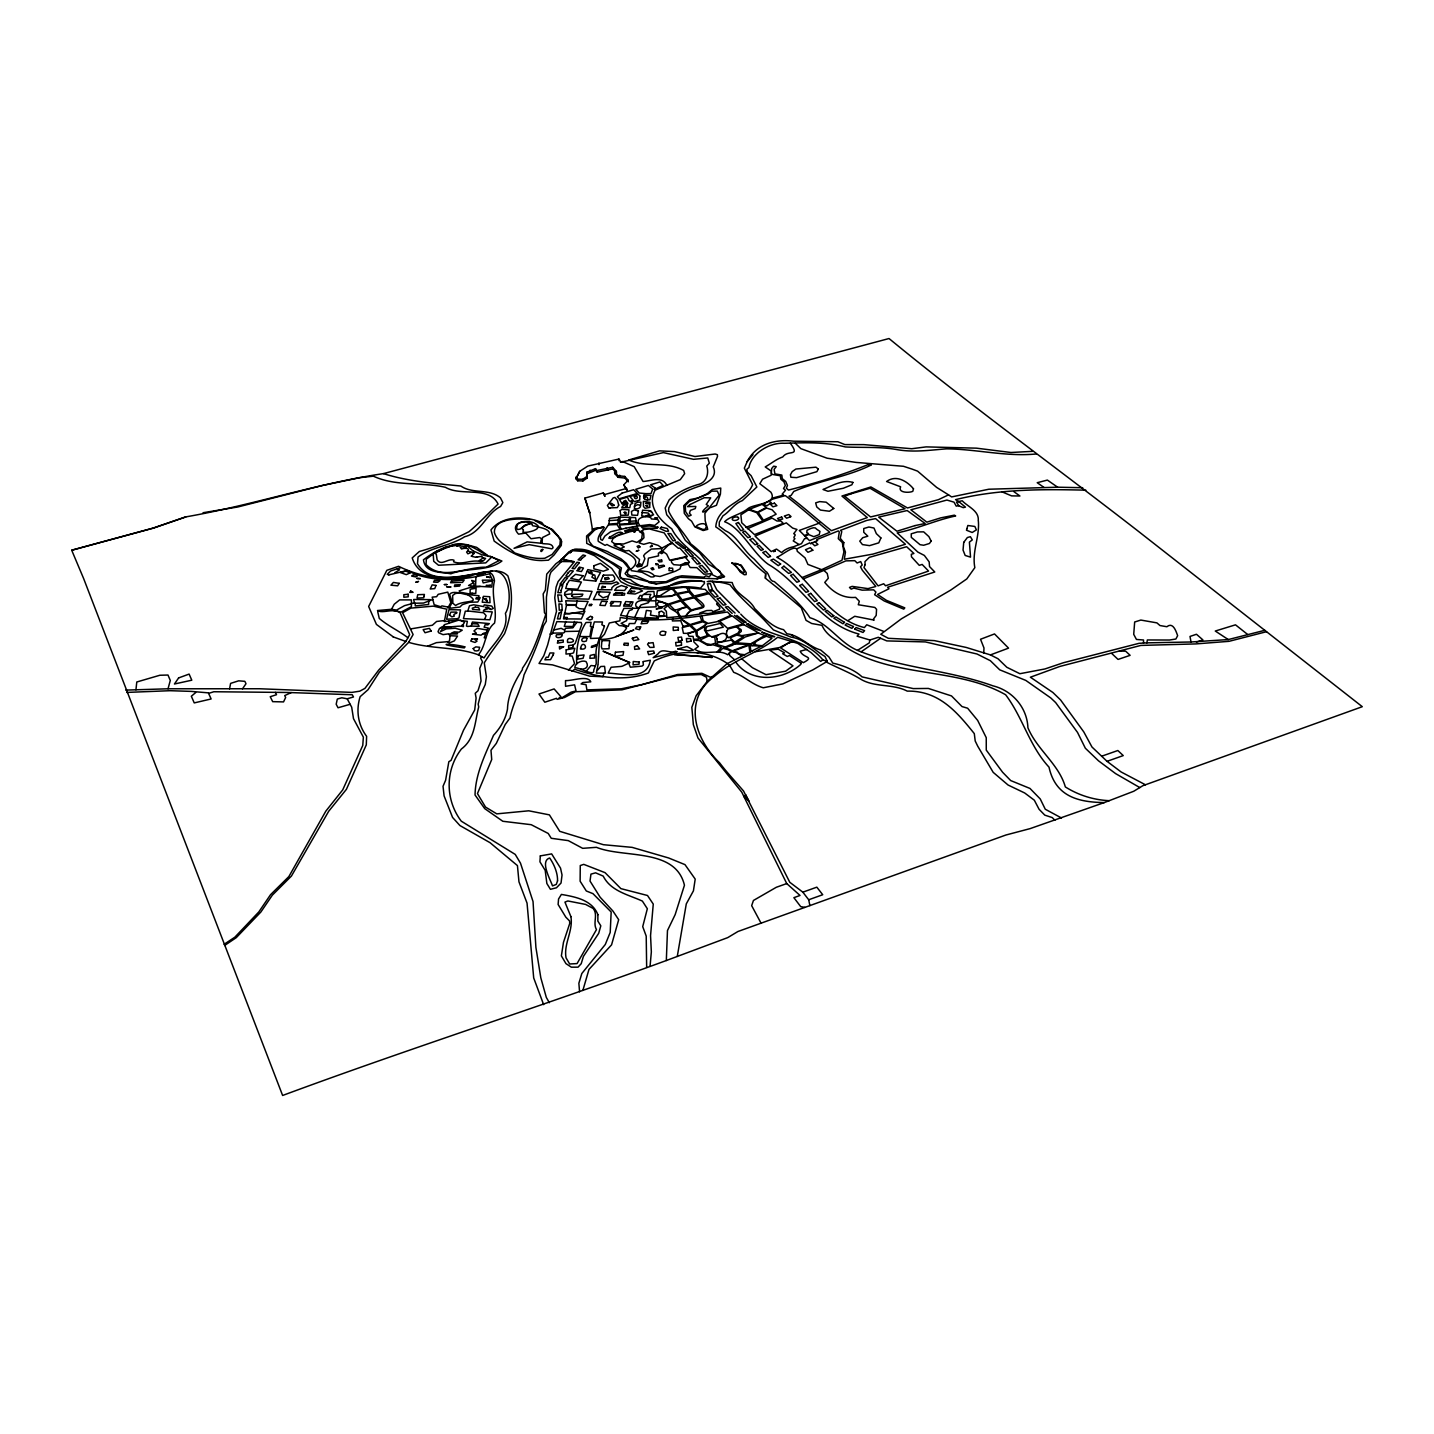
<?xml version="1.0" encoding="UTF-8"?>
<svg xmlns="http://www.w3.org/2000/svg" width="1434" height="1434" viewBox="0 0 1434 1434"><rect width="100%" height="100%" fill="white"/><g stroke="black" fill="none" stroke-linecap="round" stroke-linejoin="round"><path stroke-width="1.5" d="M1143.525 642.934L1143.525 639.994L1136.445 639.456L1133.72 634.33L1134.67 621.997L1140.837 620.062L1156.915 622.876L1159.981 625.547L1166.864 626.73C1173.12 621.675 1176.077 631.408 1177.637 635.656L1175.898 639.008L1169.517 640.03L1147.343 639.958L1146.895 642.862L1139.008 643.328L1063.329 662.759L1044.92 668.961L1019.879 673.711L1006.829 667.276L997.974 658.726L990.446 654.908L966.229 647.451L934.376 640.622L888.327 638.309L880.745 634.276L901.43 618.807L950.706 590.091L966.803 578.924L974.833 567.649C971.732 551.57 979.906 536.531 978.329 520.685M1139.797 787.571L1115.598 773.607L1098.48 760.791L1085.359 748.243L1077.526 732.433L1055.657 702.588L1050.799 697.964L1025.794 680.415L999.713 669.821L990.356 660.698L976.984 653.994L925.45 641.93L886.804 640.908L878.289 637.305L869.882 640.012L857.102 636.176L859.002 634.043C819.567 623.969 801.516 583.62 768.355 564.369C752.742 553.327 741.647 528.106 724.6 521.725C729.458 516.545 741.217 514.268 747.992 508.55C753.603 503.872 778.429 504.051 770.883 492.203L759.787 483.706L762.547 479.225L771.151 475.246L771.689 468.542L773.607 466.175L776.26 466.642L774.091 469.348L774.934 473.865L781.835 475.066L782.265 478.597L785.707 481.43L787.445 485.517L786.334 488.169L788.521 490.069C814.888 483.312 842.152 475.102 867.606 464.795L871.334 464.921C846.777 477.199 818.975 480.498 793.755 491.468L791.138 495.393L788.951 496.182C803.9 507.349 816.842 519.287 831.469 530.688L867.265 517.566L841.919 496.039L870.886 486.951L907.507 507.977L938.428 499.677L948.537 494.855L951.602 496.917L988.815 489.227L1057.647 487.202L1047.376 480.085L1037.23 482.702L1043.934 487.381M694.504 548.595L685.362 540.367L678.103 527.784L666.72 514.752L665.197 508.012L669.212 499.767C677.368 492.561 686.492 488.152 697.157 484.782C706.227 483.222 709.31 473.991 706.765 465.978L709.328 463.164L707.751 457.966L693.554 459.328L663.368 452.606L620.922 462.178L618.95 459.059L587.797 466.086L579.712 471.32L575.966 478.741L577.705 480.784L582.921 480.928L587.026 478.149L586.9 472.162L595.54 468.649L597.297 472.144L612.82 468.9L616.512 473.059L614.738 473.543L614.594 471.911L616.387 471.41L616.512 473.059M707.195 581.63L710.224 581.272M629.49 517.369L620.259 517.154L619.291 524.163L628.737 523.643L629.49 517.369L635.549 517.62L637.216 526.117L649.674 524.593L654.693 525.436L659.138 521.815L657.632 519.395L651.377 518.983C651.484 514.878 632.502 516.007 639.707 525.328M569.836 552.646L570.284 550.853C584.982 544.902 600.828 556.267 613.376 563.024L621.406 567.882L619.739 576.683L621.119 578.368L630.512 579.533L632.089 581.039C656.826 598.444 678.3 577.149 703.682 581.648M516.742 527.569L517.387 524.127L520.47 522.532L525.884 521.779L531.333 523.087M598.516 656.611L599.555 639.385L604.467 634.204L609.307 623.001L619.864 620.832L620.259 617.445C655.589 623.396 692.084 617.337 727.486 611.995L731.286 616.011M428.748 600.774L428.605 604.485L415.268 605.919L415.215 603.445M487.094 630.01L486.251 632.986A2.689 1.577 -1.4 0 0 483.061 633.649L481.089 635.154L472.485 634.169L476.411 633.236L473.973 630.906L477.128 628.307L487.094 630.01L488.349 628.074L484.118 627.196L485.176 624.615L487.793 624.937L489.317 623.593L472.413 622.033L471.212 626.084L467.699 626.443L466.444 626.066L467.359 621.316L457.285 620.115M185.99 516.796L153.205 528.071L71.7 550.226L83.638 578.565L282.623 1095.468C409.801 1048.326 539.041 1007.188 666.326 960.529L667.473 930.541L675.163 914.623L684.448 885.244C675.593 847.637 623.503 858.374 596.454 847.315L582.688 848.336L568.294 840.629L551.248 838.281L548.218 833.459L531.207 824.693L502.814 821.27L484.728 808.633L475.048 795.01C475.389 773.93 485.284 754.427 493.493 735.355C500.323 727.934 505.7 719.079 507.493 709.041C507.815 695.365 514.806 681.042 522.334 669.714L522.514 668.154C533.914 651.896 539.489 632.95 545.78 614.469L544.454 612.677L543.163 593.945L545.368 590.127L546.73 574.12L555.89 563.777L564.584 557.503M598.498 656.897L598.068 663.924M983.778 652.954L983.975 647.971L980.533 639.259L994.515 633.936L1008.55 648.132L990.446 654.908M475.909 577.131L475.586 586.165L491.665 587.062L492.561 580.125L489.532 573.815C461.623 580.429 433.14 583.548 407.184 570.517L388.811 574.873M625.905 528.196L610.633 531.727L604.861 536.083L602.352 540.331L600.667 539.417L600.416 536.388L608.966 524.091L609.54 518.301L620.259 517.154M800.961 663.117L800.925 664.247C782.874 680.827 750.412 683.534 735.57 661.773M643.938 594.411L650.839 594.393L649.566 597.064L650.875 599.161L638.112 598.749L640.191 595.415L641.984 595.63L647.935 591.615L653.94 591.471L654.37 596.203L650.624 598.785M687.621 633.38L695.472 630.906L689.718 625.69L682.226 627.626L683.462 633.344L687.585 633.38L689.001 636.266L693.088 636.373L693.948 641.984L698.412 646.501L694.737 649.208C704.542 656.413 717.484 648.311 727.737 654.746L730.964 651.251L727.934 649.656L722.826 648.329L718.542 652.219M71.7 550.226L153.546 528.071L186.026 516.849C252.42 505.306 316.771 483.491 383.47 473.614L889.026 338.532C969.725 404.818 1054.241 465.996 1136.66 529.971L1362.3 706.693L1142.844 785.707L1133.774 791.245L1104.288 802.574C1077.561 802.251 1055.37 796.175 1049.007 767.136C1029.451 746.074 1022.711 717.287 1005.628 694.755C953.359 665.107 884.563 679.752 836.631 640.424A58.651 33.036 0 0 1 821.987 625.349L811.698 623.503L806.051 620.348L801.247 607.729C789.309 597.494 777.479 587.868 765.38 578.225L765.684 573.618C747.15 560.138 735.284 539.435 715.781 526.887C717.269 505.037 745.357 503.155 752.635 484.62L744.336 468.147L747.239 461.515L752.975 454.596M597.996 664.784L596.347 673.102L605.399 673.138L604.574 666.344L600.774 666.487L597.171 670.538M765.38 578.225L765.684 573.618M650.05 966.391L651.341 951.889L650.552 935.631L653.259 904.083L647.505 895.497L620.904 888.632L605.058 872.661L583.763 864.361L580.268 865.544L580.125 881.211L586.309 890.98L592.959 893.651L611.171 911.988L610.203 932.441L605.291 944.486L581.828 973.507L578.87 983.258L579.569 991.808M883.452 631.301L866.728 624.776L864.397 627.572C825.554 617.982 808.758 574.048 776.78 557.234C781.297 556.069 796.874 542.124 797.25 551.283L805.048 557.88L807.916 564.422L821.628 569.657L841.973 560.264L843.891 551.982L842.332 542.554L838.281 538.718L839.302 531.906L838.298 530.921L816.717 539.614L817.667 540.564L811.859 543.002L814.745 545.798L817.936 544.472L815.05 541.658M603.822 575.213L602.925 576.038M647.146 499.857C649.71 497.186 643.436 495.16 645.264 497.616C641.679 499.857 648.078 500.269 649.925 499.731L650.982 495.429L643.848 495.16L644.063 498.261M627.07 617.176L626.658 620.635L621.137 623.378L626.855 626.282L628.307 626.282L629.293 623.539L634.778 623.521L636.804 619.094M761.436 646.16L750.072 645.569L750.86 650.624L752.527 651.036M672.725 618.036L672.349 620.958L680.72 620.743L683.301 626.999M640.604 505.521L640.926 502.187L637.843 502.151L635.065 503.549L634.33 508.263C638.148 510.88 644.099 504.768 637.61 504.714L634.258 506.184M564.584 594.644L564.888 592.403L568.635 589.732L592.027 591.382L588.89 599.161L567.577 598.552L564.584 594.644L571.772 593.873L572.345 589.93M604.413 626.264C601.007 636.266 594.698 645.408 596.186 656.987A35.796 3.531 88.3 0 1 596.096 658.134L596.221 663.763L593.73 670.126C594.967 677.171 579.999 667.491 574.837 667.724C574.711 663.458 581.702 659.712 586.04 661.558C589.41 666.613 586.058 669.427 580.68 669.158M638.937 607.837L641.016 604.933L648.527 602.692C651.036 599.484 633.057 598.677 636.033 606.367L638.955 608.249L634.67 617.516L620.599 615.311L623.915 608.392L638.955 608.249M656.557 596.275L657.364 590.844L663.225 589.804L683.355 587.331L705.223 589.41L725.012 610.651L708.109 613.591L699.882 612.874L706.675 610.561L711.73 610.418L712.967 611.673L719.169 609.342M630.584 517.405L629.956 523.069L636.911 523.034M869.829 639.994L869.362 642.826L857.496 650.373C839.051 642.522 829.139 623.521 809.905 617.713C800.764 603.373 786.943 592.69 774.36 581.595C768.696 581.308 769.807 573.188 765.38 571.144L754.051 558.991C743.171 550.638 737.56 536.173 725.281 530.67L719.187 526.117L719.33 522.048L722.933 515.846C730.121 511.364 734.011 503.764 742.364 500.591L756.865 486.986L751.093 475.658L747.419 472.109L746.809 469.348L748.907 467.538C751.506 453.287 769.699 442.228 784.613 443.285C804.904 442.622 825.5 441.923 845.361 446.942C862.909 447.856 880.655 446.476 897.989 449.792C914.534 452.535 930.505 450.043 946.637 448.842C976.518 449.147 1006.22 456.872 1036.19 453.986M618.753 517.136L617.803 523.392L608.966 524.091M677.278 956.442L686.294 903.868L693.429 890.855L695.203 879.096L684.986 864.63L668.602 857.962L632.143 847.369L603.409 844.698L559.726 831.326L549.401 814.87L528.77 810.802L496.791 813.867L485.534 807.073L477.45 793.594L491.719 759.518L490.984 750.251L496.307 743.404L505.216 724.511L510.002 717.95C513.049 702.875 521.008 689.987 524.055 674.822C531.512 658.887 538.826 642.109 543.522 625.798L546.3 621.227L546.444 597.1L549.706 575.428L550.961 572.076L561.393 561.626L561.124 559.475M564.44 614.075L563.508 618.861L581.326 619.022L584.929 611.135L569.208 613.734L564.853 613.071L564.44 614.075L575.016 612.927L583.064 614.075M639.582 531.781L642.844 530.831L643.041 529.63L649.494 528.967L664.175 532.874L669.158 540.367L678.354 548.29L679.806 548.075L687.37 556.482L685.721 557.772L689.449 562.164L687.908 563.885L690.148 567.523L696.834 567.649L703.897 574.209L712.142 573.636C701.746 555.908 680.505 546.533 671.757 528.788C659.873 520.381 646.573 505.808 655.105 490.159L680.308 479.619L684.645 473.668L683.677 470.46C666.882 461.067 646.34 467.86 628.737 460.009L659.515 450.85L674.5 451.602L694.97 456.532L715.136 454.004L717.394 454.686L717.502 456.424L713.254 466.839C717.95 477.02 707.661 482.702 699.882 485.983C687.191 490.446 675.091 494.855 668.818 507.851L668.567 511.078C674.338 523.141 683.964 532.426 690.74 543.88C703.323 553.183 712.877 566.072 724.6 576.54L717.018 578.816L680.021 577.31L666.505 582.545L656.593 583.907L627.644 576.325L625.063 573.564L628.701 568.258L623.342 561.787L586.703 543.343L586.596 536.011L592.636 530.67C615.957 521.062 595.827 532.498 598.283 541.353L605.076 545.386L606.941 544.436C615.204 550.118 647.881 555.944 630.996 569.173L631.283 570.624L642.056 572.291L650.964 576.952C658.833 577.543 651.054 572.542 647.666 571.7L638.309 570.445L647.343 565.695L648.437 558.149L658.529 555.872L658.331 553.309L661.612 551.086L661.683 548.577L651.323 549.061L645.139 553.739L643.597 555.747L644.906 558.668L641.805 566.107L637.521 566.95L636.302 565.964L638.524 563.885L639.546 559.511L629.024 550.513L625.385 550.925L614.2 545.655L614.487 543.629L611.673 541.622L612.927 538.664L616.835 535.993L629.508 531.853L638.22 529.971L642.342 533.735L641.661 538.915L636.983 542.428L632.107 540.905L623.503 544.024L614.487 543.629M582.867 990.428L588.962 969.438L611.565 944.845L618.681 919.696L612.963 911.092L600.129 897.218L590.019 881.05L590.951 874.131L595.594 872.822L603.212 876.102C610.776 891.231 628.325 894.655 642.378 901.09L647.343 908.726L642.719 926.633L646.214 936.115L646.662 967.394M229.565 688.912L230.605 683.373L238.671 680.827L244.855 681.329L246.003 683.713L242.471 688.84M460.099 620.151L464.508 622.248L463.128 624.597C459.687 625.78 465.19 625.009 463.164 626.694C461.156 624.597 441.385 629.58 444.271 624.722L458.306 620.259L448.627 620.904L448.734 622.858M572.847 645.408L575.249 643.328L581.81 624.31L581.2 622.481L556.876 621.621L552.126 634.061L549.993 634.007M564.853 613.071L566.466 605.309L565.713 600.774L588.065 601.455L583.423 611.583M740.894 656.629L741.127 655.535L736.09 652.524L731.681 651.61L729.332 653.169L729.673 655.499L734.62 659.783M586.864 638.596L586.363 640.998C579.497 643.758 580.788 635.997 586.972 638.148M573.6 561.626L559.672 561.536L569.011 551.731L570.445 552.61L572.578 550.029A12.942 10.343 -38.3 0 1 574.568 549.365C592.17 550.602 607.478 559.421 619.954 569.28C612.856 585.771 656.682 589.374 667.151 587.241M710.332 507.69L716.462 505.288L720.424 494.103L720.764 488.08L712.232 489.478L707.141 493.78L698.017 497.974L689.897 499.641L683.749 505.682L684.287 513.3L688.392 518.696L691.6 521.187L694.845 526.905L703.18 530.526L707.733 529.325L705.205 520.865L704.901 513.318L719.187 495.124L717.305 491.109L711.676 491.163L708.271 493.923L689.27 501.542L685.327 505.539L685.542 511.526L688.696 516.24L691.17 515.147L689.431 513.282L690.363 510.379L695.293 508.586L695.831 506.453L687.531 506.632L690.22 504.463M621.711 595.056L622.213 592.869L614.182 593.712L613.465 595.146L624.364 595.11L624.812 593.425L615.903 592.511L615.329 593.694M604.431 626.066L601.85 624.74L602.477 621.98L594.339 621.944L592.851 627.232L590.342 626.282L591.113 622.338L585.986 622.517C578.296 634.491 575.787 649.62 576.791 663.727M570.445 552.61L572.023 550.638L584.624 551.552L594.429 555.657L611.816 568.509L620.832 581.72L627.142 584.929C650.964 594.769 676.041 583.19 700.455 588.173L704.435 583.477L704.345 581.451M591.507 627.214L589.876 636.606L579.569 636.553M641.733 599.089L641.984 595.63M577.275 600.649L576.289 604.682L566.305 604.628M125.744 690.112L168.029 688.786L170.287 680.451L167.993 675.038L159.855 675.253L136.786 681.992L135.943 689.808M478.526 597.566L480.175 597.673L477.773 602.029L469.635 602.262L462.196 604.736L459.973 607.03L451.208 608.106L447.892 607.926L450.814 602.585L447.784 592.117L438.212 594.321L436.599 596.705L432.172 597.153L434.161 604.682L440.632 606.743L441.941 605.883L448.322 607.12M598.247 591.65L596.938 592.529M649.656 507.403L649.996 502.33L643.328 501.362L643.579 506.614L645.103 508.299L649.62 507.385M643.006 662.06L643.4 664.982L642.002 666.111L630.351 667.204L628.701 663.225L622.32 666.165A20.022 16.276 -16.2 0 1 621.191 666.434L611.117 667.258L608.177 673.12C622.661 673.693 647.218 680.899 650.301 660.249L643.149 661.54M592.851 627.232L590.485 638.471L598.964 638.148M603.983 673.317L602.943 676.776L589.607 676.131L552.484 664.874L539.023 663.458L543.827 655.714L547.645 644.906L556.5 611.314L554.761 597.817L556.087 587.133L558.095 581.577L574.317 561.787L561.949 559.009L570.069 551.839M574.568 621.406L572.973 626.497L564.279 626.389L565.892 621.442M490.482 608.93L485.337 607.46L487.65 606.994L490.948 609.593L493.278 608.41L491.665 606.044L484.244 604.879L483.652 606.6L473.632 604.789L469.474 605.775L467.753 611.171M599.699 591.507L598.677 594.554L602.925 597.781L608.357 596.096L610.203 592.278L597.333 591.74L593.407 599.591L607.586 599.573L608.357 596.096M570.391 653.671L569.585 655.84L572.202 656.073L574.568 663.619L568.438 670.126M484.746 619.201L486.108 615.634L483.634 612.784L469.545 611.153L465.315 611.171L463.451 618.628L489.872 619.793L492.256 611.924L483.24 611.171L484.28 609.647L487.847 608.894M632.77 607.98L632.125 609.665L629.293 610.526L626.55 616.351M589.715 573.331L592.188 572.793L591.184 571.467L588.782 572.937L594.877 575.177L595.791 581.093L583.513 579.856L587.832 569.621L600.523 572.363L595.791 581.093M648.383 510.576L651.645 512.028M702.158 616.351L703.198 620.761L708.127 623.414L716.731 621.747L730.766 615.311M586.345 671.13L591.005 665.519L594.644 665.878M566.788 618.879L567.38 617.462L563.974 617.498M542.016 543.414L542.482 537.517L549.706 533.914C549.616 529.54 542.59 528.088 538.897 527.12C532.588 516.796 506.614 521.42 518.552 534.165L525.812 533.036L531.028 538.754L539.686 537.535L541.604 538.897C537.284 547.86 551.821 540.134 553.058 547.752L551.911 548.828L529.182 544.651L514.035 548.308L527.12 541.891L540.582 543.181M592.977 574.765L591.919 577.167L594.626 578.816M749.946 652.452L748.889 645.3L732.774 651.215L737.363 652.237L738.851 653.976L744.999 654.764M722.826 648.329L732.38 645.354L745.214 636.983L758.245 632.986L771.94 638.381L762.763 645.425L726.895 663.817L707.231 681.329L696.135 695.759L691.833 707.303L693.339 724.636L697.964 737.954L741.754 792.142L786.746 883.577L800.029 895.461L793.88 897.666L800.71 906.629L804.94 907.381M630.924 601.904L625.744 601.563L623.575 606.116L631.301 606.188L633.039 601.886L630.924 601.904L629.598 604.718L624.399 604.359M572.041 671.309L574.711 669.248C598.014 677.422 624.597 681.831 648.365 672.976L654.263 660.913C678.013 649.459 707.751 648.634 729.386 664.964L733.688 672.313C744.389 676.167 752.187 684.663 763.282 687.782L782.803 683.91L812.755 669.929L827.31 661.343L824.98 656.503C814.028 649.961 804.402 638.99 790.994 637.108L773.428 629.902L764.214 620.008C752.94 608.482 739.801 597.548 730.049 584.803C723.184 582.312 715.387 581.451 708.109 581.523M613.644 601.742L612.838 603.391L610.221 603.589L611.332 601.527L621.083 601.76L619.9 606.008L610.49 605.955L611.762 603.714M712.59 581.308L716.731 589.786L739.424 612.712M680.272 616.477L685.38 616.136L690.579 610.454L687.101 607.174L682.028 608.392L677.601 611.189L680.272 616.477L666.774 617.678L666.344 611.314L664.05 608.715L668.083 605.399C670.054 610.759 678.39 610.472 678.945 616.62M449.469 607.514L452.248 602.208L449.577 594.429C452.642 589.93 463.057 594.268 467.86 594.787C482.29 604.108 463.971 599.502 455.6 605.506L452.875 603.23L452.624 595.504L455.492 593.461L459.651 592.977M576.97 622.231L572.829 627.841L565.426 628.307L564.781 630.189L561.196 628.343L553.524 630.064M578.099 569.065L579.444 567.111L583.441 568.061L581.415 571.539L576.773 570.732L580.107 568.796L578.386 568.491M467.699 594.734L471.194 594.196M224.582 945.508L236.234 937.675L260.845 912.042L272.37 895.121L291.407 876.084L328.691 811.268L346.401 789.345L366.297 744.873L366.62 736.305C357.962 724.923 355.829 710.135 360.167 696.637L368.018 689.718L379.418 672.08L408.636 642.342L413.117 634.527L402.595 612.748L410.859 608.124L433.319 606.134L446.763 609.181L444.343 621.496L448.591 621.155M168.029 688.786L259.518 688.75L351.904 692.389L359.719 691.188L364.935 688.392L378.648 670.144L405.84 641.464L409.676 634.67L400.194 612.802C393.615 607.622 382.591 614.021 377.483 610.526L391.536 609.289L394.242 604.234L399.638 599.896L411.397 599.896L411.415 606.672L401.144 612.049L390.084 609.737M499.086 560.569L486.251 567.237C466.48 566.484 442.299 581.218 426.041 564.548L426.328 559.17L436.545 551.534M471.929 638.901L477.54 639.008L474.815 639.528L477.056 641.088L475.048 642.468L470.728 641.052L471.894 638.919M478.347 654.836C486.341 645.659 484.817 630.584 494.551 623.091C497.437 608.787 490.751 595.235 494.479 580.931C492.31 563.024 473.973 576.934 463.576 577.543C441.206 580.429 418.441 576.074 398.598 566.305L386.822 570.32L368.646 606.474L376.425 624.417L393.382 636.965M685.38 616.136L686.277 616.118C689.951 604.144 717.842 613.752 695.167 597.279L709.077 593.622M575.966 478.741L579.712 471.32M719.205 609.342C722.467 607.102 713.272 603.714 717.914 603.284M799.096 544.562L793.594 546.748A16.634 9.68 -9.8 0 0 781.638 552.592L776.475 549.079L771.223 551.552L755.037 536.101L786.28 522.854L792.626 528.071L796.981 529.451L793.719 533.681C797.896 535.205 791.568 537.033 794.902 538.664L793.235 540.905L799.096 544.562L801.498 543.665L804.528 538.682L807.181 538.324M645.408 516.383L653.599 514.842L650.821 510.773L642.557 510.181L641.697 515.846L645.354 516.419L649.243 514.286L648.114 513.014L642.181 512.565M564.799 631.534L563.705 632.968L552.323 633.111M623.557 626.156L626.066 627.25L626.855 626.282L619.237 625.565L615.76 622.589M747.239 461.515C756.184 444.002 775.31 438.912 793.54 441.188L837.886 441.744L844.877 444.594L863.895 444.63L911.701 448.734L926.149 446.888L976.446 448.161L1010.97 452.499L1032.695 451.334M481.071 573.241L475.443 574.407M499.104 560.551L489.926 556.123M677.906 648.939L686.976 646.519L693.482 650.086L689.109 650.767L677.888 648.957M481.681 656.647L480.623 658.045L482.487 661.809L479.763 668.334L481.053 680.971L477.988 690.794L475.246 693.285L476.106 698.053L474.708 709.955L463.487 730.264L451.083 760.343L448.842 761.705L445.598 780.275L443.034 786.298L444.092 795.888L452.57 817.434L459.92 825.536L490.052 842.69L517.441 865.598L518.965 881.838L527.049 903.133L533.699 977.952L543.647 1004.66M623.754 484.853L626.963 489.998L623.754 484.853L628.128 480.229L624.758 476.447L617.929 475.658L614.594 471.911M482.433 557.485L485.57 558.453L483.186 560.999L479.332 560.515L482.899 558.131L481.645 556.374L475.407 557.217L471.248 556.141L474.349 553.237L471.374 552.341L467.86 553.829L466.588 552.054C471.75 548.021 464.652 547.663 461.551 549.007L460.117 547.017L466.14 546.497L464.706 544.759L450.742 545.888M648.527 601.061L650.875 599.161M649.333 600.774L655.786 600.864L656.109 606.833L639.923 607.532M699.326 651.52L697.408 653.366M880.655 638.238L861.189 651.789M467.86 550.835L471.374 552.341M481.949 560.873L481.089 561.68C471.804 559.027 461.963 565.498 453.574 561.734L454.004 560.228C448.448 557.683 441.188 566.591 437.137 559.852L436.277 554.187L434.932 553.345L446.171 547.161M594.554 528.59L594.59 530.06L588.101 536.71L589.356 541.658L592.851 546.085L607.138 551.391L620.904 558.74L626.407 563.401L630.01 568.778L627.339 571.808L627.859 574.371L630.817 576.02L635.585 575.787L649.943 581.989L666.093 581.702L675.826 577.06L681.992 575.787L703.843 577.185L705.869 575.823L709.203 576.809L711.318 574.245L717.341 577.185L721.607 575.608L719.886 571.108L708.306 563.992L699.577 552.682L694.54 548.613M450.061 635.728L449.487 640.926L447.874 642.056L449.308 642.97L454.363 640.873L457.554 636.069L450.061 635.728L448.43 633.864L443.07 634.635L438.822 632.86L438.033 631.605L439.485 628.451L443.877 625.941M432.799 599.466L423.514 603.069L412.257 603.266M195.705 692.568L191.331 696.225L194.235 702.911L211.121 698.967L208.378 692.855L191.027 691.385L170.09 690.704L126.64 692.425M717.036 651.932L721.338 647.415L713.11 644.816L707.571 645.318L699.111 640.514L694.056 640.209M668.71 544.795L662.472 551.014L666.685 554.205L669.66 560.156L685.918 556.679M599.555 639.385C609.181 639.636 621.854 637.019 626.64 627.913L626.066 627.25M811.913 543.056L810.766 543.844L809.762 542.823L797.483 548.541M575.805 477.092L577.543 479.135L582.76 479.279L586.864 476.5L587.026 478.149M224.116 944.289L234.853 937.191L258.819 911.934L270.524 894.708L288.879 876.55L325.823 811.142L342.726 789.865L362.766 745.429L363.358 737.148L353.499 718.667L351.688 707.195L347.189 698.788L341.794 697.784L337.313 699.057L336.183 704.237L338.03 707.769L350.129 704.291M394.924 572.704L399.512 569.818L397.343 568.796M702.051 613.77L686.277 616.118M848.086 620.546L854.736 616.279L874.148 620.115L873.342 619.183L876.192 615.437L876.568 609.325L874.83 607.442L858.267 604.736L859.324 601.276L855.578 597.369C842.905 598.552 832.76 592.152 824.765 582.437L828.296 578.243L827.221 573.457L823.887 570.409L803.219 578.942M597.297 472.144L595.684 470.28L587.062 473.794L586.9 472.162M747.365 528.734L772.066 518.086L776.977 521.008L780.921 521.044L783.233 523.338L754.463 534.595L741.719 522.747L740.858 514.842L749.355 509.339L762.225 504.302L766.222 507.546L757.421 512.171L749.355 509.339M827.31 661.343L822.937 659.945L820.606 661.397L811.106 652.649L797.716 643.382L777.694 637.252C758.192 652.972 733.186 659.963 714.257 676.507C682.53 699.756 694.701 739.245 719.635 762.852A215.1 71.539 73.2 0 0 728.992 774.342L743.547 790.994L789.793 882.286L802.843 892.163L808.704 899.763L809.887 905.607M614.989 545.243L619.147 543.88L624.292 546.91L620.563 548.613M670.987 588.854L659.532 596.024L654.37 596.203M688.463 563.006L685.9 562.648L680.146 565.157L673.675 564.673L671.614 562.486L671.255 560.407L685.811 557.217M668.746 544.759L672.528 543.432M416.308 576.611C420.144 575.428 412.293 573.636 411.648 576.109L415.77 576.898M629.92 521.259L636.158 520.901M441.367 549.67L443.339 548.971M681.042 565.462L680.039 568.85L675.342 571.27L659.981 576.486L654.782 575.733M436.778 551.373L452.714 545.547L459.83 544.938M690.22 504.445L704.148 497.741L710.726 497.831L706.245 504.427L708.36 505.826C700.688 511.938 700.437 514.842 709.203 508.514M668.513 586.614C678.318 579.497 690.668 580.25 702.015 581.236M435.327 552.377L433.158 553.614L433.713 561.286L438.499 565.247L485.785 562.881L491.772 557.019L481.806 554.725L472.897 550.799M762.404 504.463L772.567 499.14L785.294 495.608C800.907 507.367 814.709 520.058 829.838 532.247L809.529 540.636L799.276 530.437L819.656 523.016M291.245 692.568L284.703 695.598L285.653 697.498L283.538 701.907L272.675 701.656L270.237 696.709L276.529 694.701L275.364 692.353M496.164 571.359C510.719 573.869 511.938 603.678 505.413 613.304C509.321 631.713 492.669 643.49 484.083 657.937L478.633 654.908C455.94 646.591 431.616 649.208 408.636 642.342M802.054 577.579L821.628 569.657M804.492 535.671L808.525 533.538L806.768 532.57L807.037 530.257C809.439 529.056 815.175 525.884 816.663 529.2L819.961 531.405L819.28 534.577L813.795 536.674L808.668 534.595L804.94 536.119M480.265 586.416L472.808 587.402M427.655 646.178L436.402 642.647L448.394 641.607M745.716 527.425L762.798 521.008L756.704 512.655L748.566 509.769M666.326 960.529L727.719 937.621L737.936 931.508L1005.897 835.018L1030.06 828.637L1104.288 802.574M617.911 635.871L633.846 630.01L615.939 636.535M681.06 565.462L688.087 564.279M808.704 899.763L822.722 894.726L816.824 887.162L802.843 892.163M786.746 883.577L776.332 887.27L753.442 900.462L751.667 905.661L761.06 923.191M1266.545 631.695L1229.063 641.321L1195.848 643.92L1140.819 645.425L1059.834 666.452L1030.401 677.207L1052.897 692.497L1060.622 700.007L1083.799 731.932L1091.973 747.006L1107.03 761.329L1123.252 755.593L1117.839 750.52L1101.653 756.22M437.675 551.23L439.862 550.459M489.836 571.646L491.934 570.911M1196.422 642.109L1202.911 639.905L1196.458 634.258L1190.005 636.445L1191.009 641.984L1228.275 639.564L1264.788 630.315M679.644 617.875L689.001 625.26L682.96 626.407M712.232 676.561L710.26 677.207L701.907 673.317L677.601 674.518L641.912 684.61L621.281 688.804L586.9 689.879L586.022 684.663L581.093 683.964L582.813 682.548L590.826 681.831C587.689 674.93 572.758 680.971 565.516 680.594L565.534 686.277L574.586 684.843L576.038 690.991L571.216 692.102L561.769 697.892L559.009 698.035L560.981 696.799L554.116 688.929L538.987 694.02L544.812 702.23L556.464 698.322L557.181 699.326L564.512 697.498L575.428 691.744L622.015 689.826L677.099 675.539L701.226 674.518L706.442 677.224L707.231 681.329M823.887 570.409L845.845 560.873L854.807 560.676L857.12 562.988L860.705 561.572L862.21 564.978L860.49 566.771L862.426 570.356L875.816 586.47L868.018 588.621L852.119 586.381L849.484 587.42L851.169 589.123L853.804 588.083L862.139 590.163L873.682 589.84L875.905 592.099L874.632 594.716L884.24 600.989L903.779 609.145L904.8 607.855L886.373 600.308L877.554 594.447L888.99 588.747L887.592 587.259L934.789 571.987L929.555 566.591L929.16 561.895L924.356 555.442L917.885 552.108L897.218 532.892C917.563 528.77 935.595 520.237 955.653 515.953L954.381 515.164L940.794 517.853L926.83 522.155L910.877 509.787L946.924 500.054L954.004 502.151L956.245 506.13L958.826 505.7M208.611 693.393L213.827 691.744L287.858 692.479L352.28 694.755L353.481 696.978L347.189 698.788M688.302 633.685L695.598 631.229L696.476 635.997L700.115 638.811L693.859 639.385M772.711 498.01L783.663 495.106L782.193 494.138L785.491 490.267L783.52 488.546L785.348 485.463L783.932 481.77L780.813 479.189L780.329 475.765L772.066 474.385L771.223 472.718M400.606 567.667L390.55 571.001L387.252 574.317L388.937 574.909M717.018 578.816L723.865 577.006M711.802 636.839L714.741 637.252L715.566 643.095L710.852 644.565L706.478 643.741L701.226 640.873L701.065 639.528L709.454 635.567L705.6 631.552L707.392 635.603L700.294 637.897L697.229 635.441L697.067 630.781L705.008 626.479L704.452 630.171L707.984 634.832L711.802 636.839L717.645 635.083M671.901 542.733L661.916 548.057L658.152 545.386L649.602 542.697L643.669 544.346L639.098 542.877L643.974 537.75L643.633 533.251L641.894 531.118M621.747 503.011L624.865 502.079L625.493 503.334L622.338 504.266L619.506 499.444L627.447 497.132L628.952 500.448L632.824 503.244L630.494 504.374L629.813 507.654L621.818 507.672C622.392 504.409 625.618 506.74 623.718 503.854M792.912 641.679L787.768 643.31L780.688 647.953L803.327 662.651C815.444 656.27 803.094 658.314 800.226 651.197L806.75 649.459M619.327 521.635L624.722 519.735L629.257 520.417M531.118 523.159L524.844 525.185L520.076 529.11L517.549 529.54L516.724 528.447M448.197 547.107C463.29 537.84 475.371 549.652 487.793 555.729M584.893 498.1L589.625 512.852L584.893 498.1L603.32 492.938L604.843 496.2L603.32 492.938M604.7 494.533L626.837 488.331M614.738 473.543L618.072 477.307L624.901 478.096L627.142 480.605M440.668 627.626L450.903 627.483L442.55 628.522L440.471 631.623L446.315 628.881L455.241 628.235L462.232 630.189L459.077 632.161L454.237 631.856L451.298 633.183L457.625 633.631L449.254 634.187M597.153 470.495L612.694 467.269L616.387 471.41M412.132 603.571L404.531 605.65L396.609 610.059L391.536 609.289M958.844 501.524L956.478 502.151L958.916 505.843L963.236 507.654L965.441 507.134L958.737 501.542L962.196 500.753C967.735 506.686 978.83 510.594 978.311 520.094M708.073 592.547L694.217 596.024L689.826 590.969L688.894 587.474M484.584 572.148L486.377 571.7M625.941 528.178L637.216 526.117M791.927 641.374L779.558 647.541L755.413 651.753M471.678 623.647L477.755 623.969L479.189 626.317L471.212 626.084M472.431 552.664L474.045 553.381M373.324 476.196L359.773 477.665L322.13 485.552L237.775 506.991L203.036 512.727M757.887 632.484L743.816 624.668L736.646 626.622L741.145 629.687L741.306 631.354L737.668 634.473L741.772 635.638L758.765 632.932M643.543 496.899L644.171 495.16M608.715 507.654L610.382 507.887M589.464 511.185L592.636 530.67L592.475 528.985L603.624 527.21M410.698 628.917L432.387 625.242L436.599 621.46L444.683 620.546M592.475 528.985L603.409 527.3M620.42 462.196L622.446 461.515L634.151 466.624L643.059 481.483C650.875 481.071 662.096 475.783 666.756 485.176M473.059 574.353C453.09 578.744 419.947 582.939 412.221 557.916L419.32 551.498C436.635 546.784 453.036 539.722 469.026 531.691C479.046 523.302 488.707 513.014 498.082 504.069C488.958 485.534 461.049 496.702 445.382 487.291C421.668 481.86 395.479 486.735 372.732 475.873M476.285 557.127L477.594 556.984M492.615 580.734L483.222 582.903L482.308 580.161L492.561 580.125M742.955 624.041L727.54 628.289L720.477 621.908L718.291 621.711L732.182 615.849L743.744 624.668M766.419 636.248C759.178 639.403 746.54 645.21 762.35 645.659M666.577 616.046L658.242 616.71L658.349 618.502L652.111 618.968L634.67 617.516M636.804 523.769L619.434 525.005L621.173 529.146M958.647 501.559L955.564 499.641C998.01 489.048 1042.285 489.066 1085.861 490.177M608.482 524.898L616.996 524.539L620.115 529.469M457.518 544.866C444.827 545.314 433.337 552.395 423.442 559.798C425.324 573.6 440.686 571.754 450.868 573.797C467.359 567.308 487.435 571.879 501.936 561.035L491.235 556.822M1146.895 642.862L1191.009 641.984M566.466 605.309L576.343 605.309L576.02 606.582L579.157 608.608L584.66 609.127M564.817 631.498L579.551 631.193M618.251 520.022L609.127 520.614M472.521 593.371L475.765 593.425L476.088 588.245L470.209 589.249L470.047 592.762L472.664 593.407L471.051 594.232L460.009 592.17L459.149 590.898L471.087 587.169L473.453 588.227M1119.327 651.072L1125.654 651.179L1130.135 655.338L1118.054 659.425L1111.852 653.599M1057.342 487.202L1082.706 487.721M710.87 581.272L732.182 582.545C735.481 594.68 749.265 597.942 754.714 608.554C763.408 616.853 771.187 626.981 783.573 629.669L786.89 633.756C799.993 635.334 808.471 646.555 820.696 650.014L828.924 656.951L832.813 663.117C843.21 665.519 854.198 669.606 862.085 676.884L913.243 688.589L928.354 688.445L951.495 695.92L962.017 706.568L967.627 708.217L977.683 720.442L986.251 737.685L986.269 750.107L1002.581 772.227L1010.683 780.562L1029.988 788.449L1040.242 798.953L1045.278 809.242L1061.519 818.007M465.907 544.759L472.879 550.781M483.061 633.703L485.445 634.402L484.208 637.825L485.517 638.076M1109.271 800.674C1093.694 799.993 1078.565 795.243 1065.354 786.943C1058.794 764.053 1036.943 749.659 1027.909 727.719C1027.12 707.518 1012.314 690.525 992.902 685.828C948.734 669.857 900.946 668.352 857.496 650.373M649.136 582.688L656.593 583.907M734.853 643.991L748.978 644.404L732.29 650.803L725.299 647.559M478.544 599.233L475.819 598.838L476.447 597.619L478.472 597.763L478.992 595.737L470.818 594.877M529.809 519.646C519.198 518.248 493.565 518.086 494.407 532.641C497.831 542.984 508.102 546.031 514.609 552.861C523.087 555.926 534.703 559.385 544.884 558.22L552.108 554.474L559.887 544.884L560.318 540.134L558.041 536.406M466.301 544.544L476.644 547.358L487.094 555.048M768.803 501.38L771.277 502.563L766.885 505.843L763.318 504.087M573.259 561.949L561.232 559.296M471.499 556.195L472.593 556.428M534.846 520.56L550.871 529.182L558.023 536.406M383.47 473.614C408.726 481.627 434.394 483.312 460.834 486.036C472.413 494.246 489.281 488.277 500.448 497.831L502.85 502.545L500.609 506.453C486.072 513.605 481.089 532.839 464.67 536.728C450.186 545.978 432.046 546.874 418.065 556.948L417.491 563.741C428.623 582.616 455.653 577.418 473.919 574.048C484.782 573.116 498.745 566.609 507.869 575.876C514.232 594.393 511.454 616.028 504.553 633.685C498.01 643.418 490.428 652.739 484.262 662.866L486.395 676.83L485.266 684.484L480.551 694.863L478.185 704.148L478.723 706.926C474.797 721.589 475.263 738.707 461.389 749.014C445.06 770.201 445.132 799.831 461.264 821.162L515.236 854.413L520.506 863.196L533.036 901.556L535.904 947.408L540.815 977.809L546.318 997.419L549.33 1002.707M674.966 610.239L686.294 606.761L680.756 601.043L669.337 604.574L674.93 610.221M1002.133 491.898L1011.597 495.877L1019.915 496.003L1013.91 491.665M393.041 636.839L405.84 641.464M735.445 642.755L750.86 643.812L764.698 635.531M826.522 662.132C837.85 668.065 850.147 672.6 861.135 679.447C875.242 687.567 892.737 683.606 907.256 691.116C938.643 690.561 956.532 711.425 974.295 733.616L975.21 741.002L977.719 746.164L993.188 772.352L1008.084 785.025L1024.718 793.002L1034.326 800.208L1039.058 809.242L1044.794 815.139L1052.251 817.577L1054.886 820.248M1145.443 784.774L1121.155 771.994L1107.03 761.329M587.331 571.162L589.087 572.184M948.537 494.855L936.635 487.399L917.581 471.141L912.096 469.115L903.456 466.283L856.206 462.429L827.077 458.199L800.907 448.663L795.278 443.249M790.905 634.581L793.45 636.194M407.919 637.754C398.634 630.619 388.112 626.066 379.275 618.413L377.769 611.888M1228.275 639.564L1215.279 631.032L1235.499 624.83L1247.67 634.491M741.557 658.69L752.438 667.724L766.007 674.679L785.599 671.202L792.984 665.842L769.61 650.068L778.232 649.208L784.541 652.846L782.659 653.779L787.32 656.467L789.417 655.535L800.997 663.153M822.937 659.945C801.66 633.936 763.103 638.901 740.733 614.093M463.989 546.659L466.373 548.147M736.807 615.455L746.182 622.32L743.959 622.589L734.423 615.329M771.277 471.105L765.218 466.928C771.062 463.648 776.35 459.095 782.803 456.926C788.234 449.165 800.638 457.482 790.295 443.196M735.068 613.089L727.952 606.546L725.371 607.066L732.182 613.429M651.789 515.828L650.158 516.258M686.958 587.653L688.356 591.31L677.278 593.389L673.084 588.782M671.775 588.872C683.624 598.014 661.433 596.15 656.109 596.311M430.092 599.627L413.637 599.502L414.551 603.248M633.29 526.816L632.376 526.977M681.007 617.624L681.634 619.273L690.13 624.597L701.871 620.976L700.294 616.835M685.362 562.791L685.631 563.974M577.543 479.135L577.705 480.784M582.76 479.279L582.921 480.928M590.109 470.155L590.27 471.786M586.9 473.328L587.044 474.977M598.874 463.039L599.018 464.67M595.54 468.649L595.684 470.28M607.801 468.613L607.944 470.244M607.048 467.771L607.191 469.402M612.694 467.269L612.82 468.9M618.95 459.059L619.076 460.69M619.721 475.174L619.846 476.805M617.929 475.658L618.072 477.307M624.758 476.447L624.901 478.096M628.128 480.229L628.271 481.878M594.572 657.22L594.375 654.424L590.199 655.428L589.858 658.314L594.626 658.063M737.865 517.244A3.28 1.685 -10.6 0 0 733.312 517.728A3.28 1.685 -10.6 0 0 733.043 520.166A3.28 1.685 -10.6 0 0 737.596 519.7A3.227 1.649 -10.6 0 0 737.865 517.28M572.847 646.142L572.847 647.523L568.706 648.311L568.653 645.551L572.847 645.085L572.847 646.142M597.906 914.695L597.835 921.076L600.81 925.808L598.695 933.319L583.405 956.442L581.218 963.684L578.045 967.161L571.359 967.179L565.946 963.63L561.375 955.886L563.472 942.353L569.746 923.424L569.549 920.933L565.821 917.168L558.113 904.478L558.561 898.993L561.393 894.422C575.249 896.842 592.117 899.907 597.906 914.695M661.988 606.725L661.97 608.088L656.163 608.984L661.988 606.725M639.833 496.003L639.761 500.072L634.24 501.667L629.867 496.451L638.309 494.318L639.833 496.003M570.911 916.649C573.367 931.042 563.454 943.751 566.054 957.858L569.657 963.989L577.06 963.594L596.472 929.608C592.529 922.815 598.39 915.089 593.192 908.457L585.61 904.424L567.846 900.964L564.942 902.111L570.911 916.649M638.704 550.351L636.355 551.158L638.704 550.351M561.106 590.449L561.053 592.708L557.808 592.672L559.977 585.646L562.809 585.646L561.106 590.449M639.152 662.006L639.062 664.175L633.075 664.892L633.219 661.504L639.152 662.006M571.557 595.702L573.259 597.189L579.444 596.795L581.953 596.042L582.885 594.16L573.439 594.357L571.557 595.702M566.197 649.817L565.982 654.065L571.377 653.581L573.564 652.846L574.837 648.293L566.197 649.817M620.151 510.719L620.653 515.308L628.2 515.164L628.988 509.841L621.711 509.411L620.151 510.719M609.235 645.157L609.02 648.724L602.083 648.921L601.366 646.806A14.34 1.237 88.1 0 1 601.42 646.322L601.85 641.643A19.216 1.649 88.1 0 1 601.957 640.639L609.683 640.675L609.235 645.157M659.174 612.085L658.959 615.742L663.673 615.724L664.175 613.035L661.594 611.099L659.174 612.085M540.313 855.901L539.937 861.798L545.207 870.402L546.856 883.487L550.423 889.313L556.464 887.789L561.035 883.021L562.038 875.009L560.533 868.144L551.642 853.893L540.313 855.901M591.453 647.397L595.827 646.16L596.723 644.583L591.543 646.286L591.453 647.397M726.679 631.211L726.482 634.169L728.275 637.718L737.936 633.165L739.819 630.153L737.488 627.5L735.086 627.106L728.078 628.988L726.679 631.211M624.005 644.852L628.092 645.479L628.307 643.274L624.149 643.185L624.005 644.852M963.738 542.357L963.039 550.047L965.172 555.46L970.531 557.145L969.402 542.106L972.288 539.901L970.406 536.692L967.358 537.535L963.738 542.357M676.866 651.717L653.151 657.668L658.063 653.85C662.239 647.164 669.911 654.065 675.539 651.233L676.866 651.717M637.789 566.161L641.052 565.552C642.199 562.558 637.288 564.243 637.789 566.161M655.123 517.799L657.435 518.266L655.123 517.799M638.435 510.934L637.521 515.344L631.856 515.075L631.462 511.472L634.097 509.948L638.435 510.934M843.801 542.608L843.371 546.354L845.451 552.144L844.303 559.242L873.055 554.08L905.41 544.257L875.582 518.606L866.745 520.417L840.467 530.347L841.758 531.584L840.252 538.252L843.801 542.608M473.184 648.562L474.6 650.731L476.644 650.946L478.741 650.444L479.655 647.272L475.801 646.877L473.184 648.562M559.063 613.107L557.414 618.914L560.102 618.914L561.626 611.404L559.063 613.107M446.888 584.534L444.361 584.588L446.888 584.534M669.266 568.133L668.961 570.589L672.887 570.768L672.618 568.222L669.266 568.133M561.59 541.747L561.268 545.458L553.972 555.083L548.469 560.192L541.532 560.569C523.589 560.389 508.478 551.373 494.174 541.084L490.948 529.935C502.545 515.164 525.758 515.828 541.729 522.514L544.167 525.597L552.52 529.576L561.053 539.435L561.59 541.747M657.005 616.208L656.718 618.144L644.959 617.462L646.375 610.418L651.126 610.938L650.462 615.114L657.005 616.208M562.038 634.473C563.454 638.291 553.865 639.008 556.464 634.796L562.038 634.473M567.093 584.014L565.713 588.514L577.741 589.249L581.397 582.043L569.423 580.232L567.093 584.014M615.419 652.237L614.738 656.342L629.867 662.598L603.069 651.161L614.738 656.342L623.019 655.23L623.647 651.592L615.419 652.237M740.894 565.605C754.194 585.897 721.786 555.155 740.894 565.605M449.523 614.935L451.818 616.853L454.327 616.1C451.71 613.34 459.149 613.662 456.37 612.085L450.939 612.121L449.523 614.935M484.423 598.785L487.202 601.473L486.341 598.713L484.423 598.785M705.223 624.991L696.476 630.476L690.758 625.188L702.803 621.818L706.926 623.736L705.223 624.991M424.07 596.186L423.765 597.763L417.025 598.05L417.724 594.698L424.428 594.447L424.07 596.186M542.769 549.401L542.626 550.118C540.403 553.954 539.919 548.971 542.769 549.401M665.752 631.928L665.161 634.957C657.148 637.234 659.013 628.737 665.752 631.928M483.24 597.261L482.236 602.208L490.016 602.656L489.747 596.723L483.437 596.347L483.24 597.261M578.332 655.553L577.561 659.138L583.046 658.331L584.086 654.944L578.332 655.553M580.645 647.989L580.447 648.975C590.521 650.678 582.652 638.506 580.645 647.989M652.721 489.048L651.018 493.565L646.035 493.654L639.223 493.009L635.764 489.299L648.401 485.445L652.721 489.048M715.817 644.207L725.443 646.967L733.778 643.257L731.537 640.066L718.147 642.611L715.817 644.207M563.598 646.752L559.583 649.064L559.385 646.609L563.598 646.752M523.428 529.988L522.944 532.157C529.522 533.556 545.816 526.852 532.839 525.848L532.122 524.916C533.807 520.811 518.176 528.339 522.585 528.895L523.428 529.988M592.529 617.319L592.063 619.255L589.822 619.936L586.578 619.022L590.593 616.19L592.529 617.319M459.92 584.696L459.597 586.076L454.381 586.488L454.757 584.929L459.92 584.696M447.605 615.186L446.619 619.219L457.105 618.735L458.988 617.946L460.529 609.898L449.021 609.647L447.605 615.186M647.756 505.987L645.748 505.575L647.756 505.987M731.914 562.97L737.148 567.308L740.231 571.969L744.282 574.765L746.146 574.586L746.182 572.578L741.217 565.121L731.914 562.97M625.744 504.786L627.034 505.091L627.949 503.406L625.636 500.376L623.432 501.47L626.873 503.603L625.744 504.786M706.388 527.192C704.739 532.552 698.752 526.798 696.117 526.852C695.454 524.969 706.603 520.524 706.388 527.192M966.821 528.895L966.48 530.221L972.198 532.498L976.375 529.881L974.851 526.457L967.842 525.489L966.821 528.895M666.971 604.431C656.055 613.035 652.506 596.006 666.971 604.431M604.754 578.189L605.058 579.802L609.271 578.798L608.159 577.364L604.754 578.153M913.494 488.779L912.813 491.324C909.21 493.081 897.541 492.848 900.624 486.807L886.606 481.501C896.34 474.278 907.292 481.448 913.494 488.779M558.041 640.693L557.36 643.167L563.293 642.127L563.203 640.066L558.041 640.693M618.735 505.091L617.373 507.6L608.876 507.959L607.407 505.449L613.143 497.957L614.863 497.437L617.445 500.323L618.735 505.091M654.926 487.847L654.46 489.442L663.117 485.373L659.891 481.932L650.534 484.835L654.926 487.847M599.609 583.548L597.691 589.697L611.691 589.768L611.906 587.671L614.469 585.341L618.789 583.477L616.692 581.881L611.242 583.763L599.609 583.548M591.74 604.413L591.346 605.596L589.087 605.596L589.553 604.377L591.74 604.413M624.22 512.35C625.816 516.724 627.769 510.665 624.22 512.35M627.178 506.22L625.618 506.901L627.178 506.22M563.652 582.545L563.06 584.247L560.013 584.158L565.068 577.543L567.488 578.117L563.652 582.545M557.539 880.888L556.284 884.402L552.502 885.889C550.315 879.383 539.74 860.992 549.67 857.998C554.205 864.451 557.808 873.181 557.539 880.888M553.237 654.764L550.531 659.64L544.866 659.837L546.264 657.202L548.129 657.346L549.993 652.954L553.883 653.008L553.237 654.764M717.054 638.883L717.161 641.948C732.416 642.952 727.163 626.425 716.193 636.804L717.054 638.883M656.216 597.153L655.876 599.896L668.226 604.09L680.899 599.95L676.561 594.483L670.341 596.383L656.216 597.153M706.819 626.586L705.528 629.885L707.428 630.852L723.31 627.178L720.137 623.503L706.819 626.586M605.399 586.954L601.509 588.155L602.262 586.237L605.399 586.954M416.971 578.44L420.305 578.619L416.971 578.44M634.312 496.791C634.437 500.287 638.901 498.351 636.804 496.128L634.312 496.791M436.026 585.431L434.735 588.621L430.2 588.998L432.19 584.857L436.026 585.431M865.132 564.673L863.967 567.523L878.092 585.861L883.685 583.763L885.585 585.771L928.551 571.073L922.152 564.44L919.266 565.337L911.486 556.84L911.307 554.277L913.924 553.47L906.629 546.73L869.309 557.36L864.953 561.662L865.132 564.673M471.84 580.501L472.951 582.383L474.672 581.254L471.84 580.501M593.837 565.785L593.891 568.868L603.248 571.198L608.446 569.388L600.416 563.311L593.837 565.785M603.284 575.213L600.577 581.577C605.166 581.953 620.026 583.315 612.91 575.016L603.284 575.213M606.887 601.545L605.13 605.596L599.842 605.291L601.563 601.294L606.887 601.545M880.906 537.947L878.791 542.841L869.542 545.637L862.443 544.579L859.755 541.138L862.748 537.714L867.839 536.173L863.752 532.283L863.752 528.537L868.879 527.013L873.987 528.035L876.335 533.627L880.906 537.947M852.925 482.416L851.886 484.764L843.317 488.259L827.938 491.27L823.044 489.496C832.096 485.75 842.583 479.297 852.925 482.416M664.444 566.072L658.798 568.151L658.439 566L663.673 565.157L664.444 566.072M418.477 581.487L415.985 582.15L418.477 581.487M640.245 628.11L639.492 629.723L635.459 628.737L636.66 626.927L640.908 626.801L640.245 628.11M642.324 621.334L641.016 623.826L647.057 623.36L648.58 621.298L642.324 621.334M771.098 516.76L763.426 520.201L758.227 512.404L766.652 508.102L772.137 509.823L776.153 514.197L771.098 516.76M633.864 531.835L635.101 531.673L633.864 531.835M818.276 469.026L816.914 471.643L796.605 477.647L790.887 477.253L790.421 474.744L792.195 471.589L795.906 469.026L815.964 467.179L818.276 469.026M464.813 646.877L464.257 647.917C430.254 643.167 452.302 643.4 464.813 646.877M657.901 527.174L657.22 528.357L642.504 528.088L641.321 526.672L649.369 525.973L657.901 527.174M581.541 558.704L580.627 560.246L578.117 559.798L583.064 554.976L585.52 555.639L581.541 558.704M854.754 629.132L862.999 632.466L864.612 630.655L856.08 627.536L854.754 629.132M451.495 581.164L450.527 582.742L462.483 582.401L464.168 580.089L451.495 581.164M399.226 583.333L397.63 585.807L390.944 585.18L393.4 582.419L399.226 583.333M434.556 580.483L433.48 582.096L437.746 582.294L440.077 580.537L434.556 580.483M178.623 677.923L174.446 684L191.797 680.2L189.109 674.088L178.623 677.923M473.937 586.255L468.577 585.502L472.467 583.262L474.027 583.602L473.937 586.255M567.81 573.224L565.892 575.984L568.366 576.737L573.349 571.001L570.391 570.624L567.81 573.224M649.1 503.621L645.82 503.406L649.1 503.621M754.732 644.386C748.548 648.347 751.667 640.389 754.732 644.386M648.473 643.185L647.576 644.44L649.961 647.433L654.065 647.308L653.133 642.647L648.473 643.185M931.15 541.12L929.447 543.486L923.657 545.261L920.054 544.687L911.307 537.374L911.235 533.824L917.491 531.924L923.675 531.853L928.891 536.621L931.15 541.12M626.963 587.277L624.579 590.485L614.666 590.234L616.799 587.528L621.37 585.538L626.963 587.277M631.283 588.263L627.447 593.371L635.101 594.017L642.468 590.951L639.044 589.016L631.283 588.263M446.601 586.667L450.76 586.972L446.601 586.667M579.336 562.63L574.514 568.796L572.076 568.473L576.97 562.218L579.336 562.63M583.118 575.751L579.103 580.143L570.732 578.404L575.536 574.353L583.1 575.733M486.592 576.862L490.159 577.543L486.592 576.862M853.445 626.533L851.921 628.361L845.092 625.027L846.669 623.503L853.445 626.533M661.361 527.174L660.106 528.554L666.039 531.315L668.62 531.154L667.24 528.501L661.361 527.174M490.356 585.269L488.331 586.273L486.162 585.413L490.356 585.269M745.734 794.992L744.085 796.695L748.996 801.05L745.734 794.992M651.699 545.35L650.194 546.874L652.452 546.229L651.699 545.35M631.444 591.041L630.225 592.224L634.975 591.507L631.444 591.041M609.952 536.979L608.787 538.091L610.705 538.503L622.571 532.91C619.058 530.186 613.519 535.509 609.952 536.979M844.518 622.356L842.977 623.808L833.835 618.179L835.843 616.907L844.518 622.356M614.218 505.306L612.121 505.951L609.988 503.746L611.547 503.28L614.218 505.306M622.033 493.117L617.355 496.791L619.147 498.799L637.252 493.511L633.685 489.711L622.033 493.117M743.475 636.678L734.835 642.145L729.996 637.843L736.771 635.101L743.475 636.678M656.055 563.67L656.019 564.799L658.278 564.44L656.055 563.67M783.932 566.197L781.763 567.739L788.646 573.439L791.443 572.435L783.932 566.197M780.634 563.992L778.25 565.641L770.829 560.192L773.428 559.099L780.634 563.992M459.669 545.512L456.711 545.78L459.669 545.512M833.781 508.478L829.426 511.257L820.427 510.074L816.753 506.937L815.659 502.886L819.674 501.595L826.145 502.187L833.781 508.478M639.923 546.946L638.327 547.949L637.09 546.336L639.008 545.619L639.94 546.946M661.217 551.767L659.891 552.61L661.648 553.649L663.189 552.682L661.217 551.767M833.817 615.795L831.828 616.925L825.195 611.26L827.131 610.382L833.817 615.795M410.716 591.005L409.694 592.403L413.1 592.314L410.716 591.005M819.173 602.621L816.842 603.768L823.474 610.042L825.733 608.93L819.173 602.621M763.157 549.491L761.167 550.477L757.152 546.229L759.16 545.296L763.157 549.491M410.016 572.955L406.288 574.64L400.301 572.524L405.93 571.144L410.016 572.955M802.269 584.301L799.598 585.502L806.016 592.314L808.651 591.417L802.269 584.301M810.748 593.353L808.077 594.536L814.584 601.599L817.219 600.667L810.748 593.353M812.809 550.226L807.969 552.287L805.46 549.724L810.282 547.68L812.809 550.226M793.163 574.281L790.528 575.41L796.856 582.24L799.455 581.308L793.163 574.281M770.524 556.392L768.158 557.396L762.727 552.52L765.666 551.283L770.524 556.392M775.167 550.943L773.679 551.57L775.167 550.943M757.69 543.737L755.126 544.812L749.767 539.65L752.689 538.431L757.69 543.737M750.376 536.71L747.956 537.714L742.597 532.104L745.017 531.118L750.376 536.71M738.438 522.514L735.875 523.535L740.804 530.723L743.69 529.755L738.438 522.514M762.046 632.197L771.886 636.696L774.718 636.66L762.046 632.197M789.955 516.957L786.621 518.212L784.326 516.043L788.772 514.537L791.066 516.581L789.955 516.957M781.638 516.975L777.515 518.516L778.931 519.933L782.695 519L781.638 516.975M693.393 596.992L682.154 599.842L677.762 594.196L688.786 591.937L693.393 596.992M851.438 493.672L844.536 496.146L870.581 516.939L905.051 508.747L870.079 488.277L851.438 493.672M637.252 645.659L634.473 646.591L634.742 649.387L639.672 648.885L637.252 645.659M475.317 607.138L472.27 608.177L472.628 609.432L479.673 609.988L478.615 607.586L475.317 607.138M694.235 597.745L682.405 600.756L691.385 609.952L703.072 606.743L694.235 597.745M632.95 638.076L632.036 638.363L633.756 640.622L638.847 639.564L636.75 636.911L632.95 638.076M713.164 590.521L709.83 591.579L715.01 597.153L718.058 596.347L713.164 590.521M915.017 525.597L896.931 531.225L878.701 517.118L907.166 510.54L925.145 523.5L915.017 525.597M682.118 640.281L678.641 641.339L677.906 637.449L681.491 637.054L682.118 640.281M707.518 571.592L704.954 572.345L699.039 566.233L701.871 565.39L707.518 571.592M631.372 500.86L632.269 501.846L631.372 500.86M685.398 547.967L683.588 548.505L675.486 542.321L677.87 541.98L685.398 547.967M652.721 567.828L650.946 568.348L652.201 569.836L653.994 569.316L652.721 567.828M774.432 503.173L770.434 504.32L772.926 506.829L776.923 505.664L774.432 503.173M485.57 572.955L477.235 575.052L485.57 572.955M629.526 529.415L624.615 530.831L625.654 531.871L638.614 529.056L637.574 527.73L629.526 529.415M431.114 631.05L425.056 632.752L423.138 629.651L429.447 628.397L431.114 631.05M654.388 653.187L648.67 654.675L647.594 651.538L653.689 650.964L654.388 653.187M712.322 589.535L709.167 590.306L707.338 583.853L710.386 583.692L712.322 589.535M720.029 598.068L717.09 598.785L723.31 605.166L726.034 604.628L720.029 598.068M691.278 640.98L686.778 642.038L686.402 638.542L690.579 638.614L691.278 640.98M747.974 623.772L746.487 624.077L754.23 629.024L760.88 630.745L747.974 623.772M561.769 601.294L558.794 601.778L557.718 594.877L561.375 595.182L561.769 601.294M681.509 645.175L676.113 646.035L675.647 642.45L681.383 642.127L681.509 645.175M700.079 563.634L697.193 564.082L691.869 558.023L694.755 557.611L700.079 563.634M567.613 642.414C565.605 633.29 581.666 642.844 567.613 642.414M687.424 549.563L684.896 549.921L690.704 556.464L693.411 556.087L687.424 549.563M675.253 540.546L672.904 540.851L667.885 533.412L670.789 533.609L675.36 540.528M678.372 629.956L673.281 630.512L673.155 626.963L678.282 627.303L678.372 629.956M562.2 609.916L559.242 610.221L558.937 603.857L561.823 604.27L562.2 609.916M408.152 594.25L403.832 594.716L403.85 597.243L408.206 596.831L408.152 594.25M661.648 559.995L658.027 560.353L659.389 561.931L661.952 561.68L661.648 559.995M702.122 656.485L674.123 654.478L712.214 657.453L702.122 656.485"/></g></svg>
